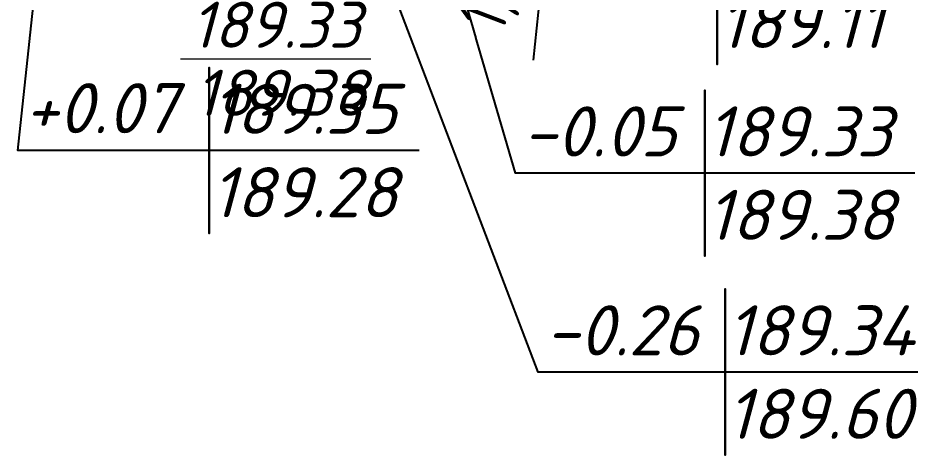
# Model space of a CAD drawing. Header units: metres. Extents: x 2302736 to 2305552, y 452304 to 453193.
# Drawn here: x 2302786.86 to 2302809.12, y 452604.12 to 452615.04 of the extents above; entities that cross this region are included whole.
import ezdxf

# ---------------------------------------------------------------- set-up
doc = ezdxf.new("R2010")
doc.units = ezdxf.units.M
for name, color, linetype in [('280_ПОР_Отметки и уклоноуказатели', 7, 'Continuous'), ('ГП_ПЗМ', 7, 'Continuous'), ('ГП_ПЗМ @ 0.5', 7, 'Continuous'), ('ГП_Размеры проезд', 7, 'Continuous'), ('ГП_Размеры проезд @ 0.5', 7, 'Continuous')]:
    doc.layers.add(name, color=color, linetype=linetype)
doc.styles.add('ASML', font='isocpeui.ttf')
doc.styles.add('Ck_rus', font='isocpeur.ttf', dxfattribs={"width": 0.8, "oblique": 15, "height": 2.5})
doc.styles.add('СПДС', font='isocpeur.ttf')
doc.dimstyles.new('Ck_Линейный р-р', dxfattribs={"dimscale": 0, "dimtxt": 2.5, "dimasz": 1, "dimexe": 0.5, "dimexo": 0.5, "dimtad": 1, "dimzin": 1, "dimtxsty": 'Ck_rus', "dimblk": 'OBLIQUE', "dimcen": 0, "dimdle": 0.1, "dimadec": 0, "dimazin": 0, "dimtfac": 1, "dimtofl": 0, "dimtmove": 1, "dimatfit": 3, "dimfxl": 1, "dimarcsym": 0})

# ---------------------------------------------------------------- blocks, each defined once
blk = doc.blocks.new('_Oblique')
at = {"color": 0, "linetype": 'ByBlock', "lineweight": -2}
blk.add_line((-0.5, -0.5), (0.5, 0.5), dxfattribs=at)
blk = doc.blocks.new('*D176')
at = {"layer": 'ГП_Размеры проезд', "color": 0, "lineweight": -2, "transparency": 16777216}
for p, q in [((2302795.121040697, 452620.193938344), (2302800.552227927, 452619.6368500329)), ((2302800.308634606, 452619.7120982505), (2302800.129049629, 452617.9612813416)), ((2302794.951659395, 452618.5425994983), (2302800.382846624, 452617.9855111872)), ((2302799.721179194, 452613.9848548845), (2302800.134151466, 452618.0110203732))]:
    blk.add_line(p, q, dxfattribs=at)
at = {"layer": 'ГП_Размеры проезд', "color": 0, "lineweight": -2, "transparency": 16777216, "xscale": 0.5, "yscale": 0.5, "zscale": 0.5}
for p, rotation in [((2302800.303532769, 452619.6623592189), 84.14353263724846), ((2302800.134151466, 452618.0110203732), 264.1435326372485)]:
    blk.add_blockref('_Oblique', p, dxfattribs=dict(at, rotation=rotation))
at = {"layer": 'ГП_Размеры проезд', "color": 0, "lineweight": 30, "transparency": 16777216, "insert": (2302798.650397354, 452615.7960354428), "char_height": 1.25, "attachment_point": 5, "rotation": 84.14353263724848, "style": 'Ck_rus', "bg_fill": 3, "box_fill_scale": 1.1, "bg_fill_color": 9, "bg_fill_true_color": 13158600, "bg_fill_transparency": 0}
blk.add_mtext('1,66', dxfattribs=at)
blk = doc.blocks.new('BD_Cart_Mark')
at = {"color": 1, "linetype": 'ByBlock', "lineweight": -2, "transparency": 33554687, "style": 'СПДС'}
for tag, p in [('G_C_H_001', (-4.833333333333333, 0.8333333333333335)), ('G_C_H2_001', (-4.833333333333333, -3.333333333333333))]:
    blk.add_attdef(tag, p, '', height=2.5, dxfattribs=at)
at = {"color": 26, "linetype": 'ByBlock', "lineweight": -2, "transparency": 33554687, "style": 'СПДС'}
blk.add_attdef('G_C_Red_001', (0.5833333333333334, 0.8333333333333335), '', height=2.5, dxfattribs=at)
at = {"color": 176, "linetype": 'ByBlock', "lineweight": -2, "transparency": 33554687, "style": 'СПДС'}
blk.add_attdef('G_C_Black_001', (0.5833333333333334, -3.333333333333333), '', height=2.5, dxfattribs=at)
at = {"color": 214, "linetype": 'ByBlock', "lineweight": -2, "transparency": 33554687, "style": 'СПДС'}
blk.add_attdef('G_C_Dop_001', (0.5833333333333334, -7.5), '', height=2.5, dxfattribs=at)
blk = doc.blocks.new('ПЗМ_компрессорная 1')
at = {"layer": 'ГП_ПЗМ', "flags": 128}
for points in [[(46.15592927811667, -0.0962124103098177), (40.9208913994953, -0.0962124103098177), (40.9208913994953, 1.978787589701823), (40.9208913994953, -2.171212410321459), (40.9208913994953, -0.0962124103098177), (36.14608079334721, -0.0962124103098177), (37.30779125867412, 10.79845768556697)], [(58.82117224531248, 4.129160076321568), (53.58613436669111, 4.129160076321568), (53.58613436669111, 6.204160076333209), (53.58613436669111, 2.054160076309926), (53.58613436669111, 4.129160076321568), (49.06984648806974, 4.129160076321568), (43.26354016084223, 9.48980909975944)], [(58.97499294253066, -5.627043133310507), (53.78446263959631, -5.627043133310507), (53.78446263959631, -3.552043133298866), (53.78446263959631, -7.702043133322149), (53.78446263959631, -5.627043133310507), (49.12328839721158, -5.627043133310507), (44.43617202155292, 6.695572802564129)], [(58.51903878943994, -0.6601583639276214), (53.28400091081857, -0.6601583639276214), (53.28400091081857, 1.41484163608402), (53.28400091081857, -2.735158363939262), (53.28400091081857, -0.6601583639276214), (48.55748575925827, -0.6601583639276214), (46.4756511002779, 6.486379117064643)]]:
    blk.add_lwpolyline(points, dxfattribs=at)
at = {"layer": 'ГП_ПЗМ @ 0.5'}
ref = blk.add_blockref('BD_Cart_Mark', (53.58613436669111, 4.129160076321568), dxfattribs=dict(at, xscale=0.5, yscale=0.5, zscale=0.5))
ref.add_attrib('G_C_Red_001', '189.32', (53.6230661847177, 4.545826743007637), dxfattribs={"layer": '0', "color": 26, "linetype": 'ByBlock', "lineweight": -2, "transparency": 33554687, "height": 1.25, "style": 'ASML'})
ref.add_attrib('G_C_Black_001', '189.11', (53.6230661847177, 2.462493409635499), dxfattribs={"layer": '0', "color": 176, "linetype": 'ByBlock', "lineweight": -2, "transparency": 33554687, "height": 1.25, "style": 'ASML'})
ref.add_attrib('G_C_H_001', '+0.21', (49.22912679108875, 4.545826743007637), dxfattribs={"layer": '0', "color": 5, "linetype": 'ByBlock', "lineweight": -2, "transparency": 33554687, "height": 1.25, "style": 'ASML'})
ref = blk.add_blockref('BD_Cart_Mark', (40.9208913994953, -0.0962124103098177), dxfattribs=dict(at, xscale=0.5, yscale=0.5, zscale=0.5))
ref.add_attrib('G_C_Red_001', '189.35', (40.9578232175219, 0.3204542563762516), dxfattribs={"layer": '0', "color": 26, "linetype": 'ByBlock', "lineweight": -2, "transparency": 33554687, "height": 1.25, "style": 'ASML'})
ref.add_attrib('G_C_Black_001', '189.28', (40.9578232175219, -1.762879076995886), dxfattribs={"layer": '0', "color": 176, "linetype": 'ByBlock', "lineweight": -2, "transparency": 33554687, "height": 1.25, "style": 'ASML'})
ref.add_attrib('G_C_H_001', '+0.07', (36.30536109662022, 0.3365527412247364), dxfattribs={"layer": '0', "color": 5, "linetype": 'ByBlock', "lineweight": -2, "transparency": 33554687, "height": 1.25, "style": 'ASML'})
ref = blk.add_blockref('BD_Cart_Mark', (53.28400091081857, -0.6601583639276214), dxfattribs=dict(at, xscale=0.5, yscale=0.5, zscale=0.5))
ref.add_attrib('G_C_Red_001', '189.33', (53.32093272884517, -0.2434916972415522), dxfattribs={"layer": '0', "color": 26, "linetype": 'ByBlock', "lineweight": -2, "transparency": 33554687, "height": 1.25, "style": 'ASML'})
ref.add_attrib('G_C_Black_001', '189.38', (53.32093272884517, -2.32682503061369), dxfattribs={"layer": '0', "color": 176, "linetype": 'ByBlock', "lineweight": -2, "transparency": 33554687, "height": 1.25, "style": 'ASML'})
ref.add_attrib('G_C_H_001', '-0.05', (48.73286454733744, -0.2434916972415522), dxfattribs={"layer": '0', "color": 1, "linetype": 'ByBlock', "lineweight": -2, "transparency": 33554687, "height": 1.25, "style": 'ASML'})
ref = blk.add_blockref('BD_Cart_Mark', (53.78446263959631, -5.627043133310507), dxfattribs=dict(at, xscale=0.5, yscale=0.5, zscale=0.5))
ref.add_attrib('G_C_Red_001', '189.34', (53.82139445762291, -5.210376466624438), dxfattribs={"layer": '0', "color": 26, "linetype": 'ByBlock', "lineweight": -2, "transparency": 33554687, "height": 1.25, "style": 'ASML'})
ref.add_attrib('G_C_Black_001', '189.60', (53.82139445762291, -7.293709799996577), dxfattribs={"layer": '0', "color": 176, "linetype": 'ByBlock', "lineweight": -2, "transparency": 33554687, "height": 1.25, "style": 'ASML'})
ref.add_attrib('G_C_H_001', '-0.26', (49.29866718520607, -5.210376466624438), dxfattribs={"layer": '0', "color": 1, "linetype": 'ByBlock', "lineweight": -2, "transparency": 33554687, "height": 1.25, "style": 'ASML'})

msp = doc.modelspace()

# ---------------------------------------------------------------- texts
at = {"layer": '280_ПОР_Отметки и уклоноуказатели', "color": 1, "linetype": 'Continuous', "lineweight": 20, "insert": (2302793.293343912, 452614.8720461282, 189.3286997398879), "char_height": 1.149999999999999, "width": 4.096927272727271, "attachment_point": 5, "style": 'ASML', "bg_fill": 3, "box_fill_scale": 1.326086956521739, "bg_fill_color": 9, "bg_fill_true_color": 13158600, "bg_fill_transparency": 0}
msp.add_mtext('189.33', dxfattribs=at)

# ---------------------------------------------------------------- next in the draw order: texts
at = {"layer": '280_ПОР_Отметки и уклоноуказатели', "color": 7, "linetype": 'Continuous', "lineweight": 20, "insert": (2302791.265162093, 452613.7470461282, 189.3286997398879), "char_height": 1.149999999999999, "width": 4.097807196969696, "attachment_point": 1, "style": 'ASML', "bg_fill": 3, "box_fill_scale": 1.326086956521739, "bg_fill_color": 9, "bg_fill_true_color": 13158600, "bg_fill_transparency": 0}
msp.add_mtext('189.38', dxfattribs=at)

# ---------------------------------------------------------------- next in the draw order: linework, layer by layer
at = {"layer": '280_ПОР_Отметки и уклоноуказатели', "color": 7, "linetype": 'Continuous', "lineweight": 20}
msp.add_line((2302790.918343911, 452614.0220461282, 189.3286997398879), (2302795.668343911, 452614.0220461282, 189.3286997398879), dxfattribs=at)

# ---------------------------------------------------------------- next in the draw order: dimensions: what is measured, and where the dimension line sits
at = {"layer": 'ГП_Размеры проезд @ 0.5', "lineweight": 30}
dim = msp.add_linear_dim(base=(2302800.134151466, 452618.0110203732, 185.64), p1=(2302794.872345539, 452620.2194475298, 185.64), p2=(2302794.702964236, 452618.5681086841, 185.64), angle=264.1435326372485, dimstyle='Ck_Линейный р-р', override={"dimscale": 0.5, "dimgap": 1, "dimtix": 0, "dimtofl": 0, "dimtmove": 1, "dimatfit": 3, "dimtfill": 1}, dxfattribs=at)
dim.commit()
dim.dimension.update_dxf_attribs({"geometry": '*D176', "text_midpoint": (2302799.844716828, 452615.6735315794, 185.64), "dimtype": 161})

# ---------------------------------------------------------------- next in the draw order: block references
at = {"layer": 'ГП_ПЗМ', "color": 4}
msp.add_blockref('ПЗМ_компрессорная 1', (2302750.714264562, 452611.8266377479), dxfattribs=at)

doc.saveas('drawing.dxf')
